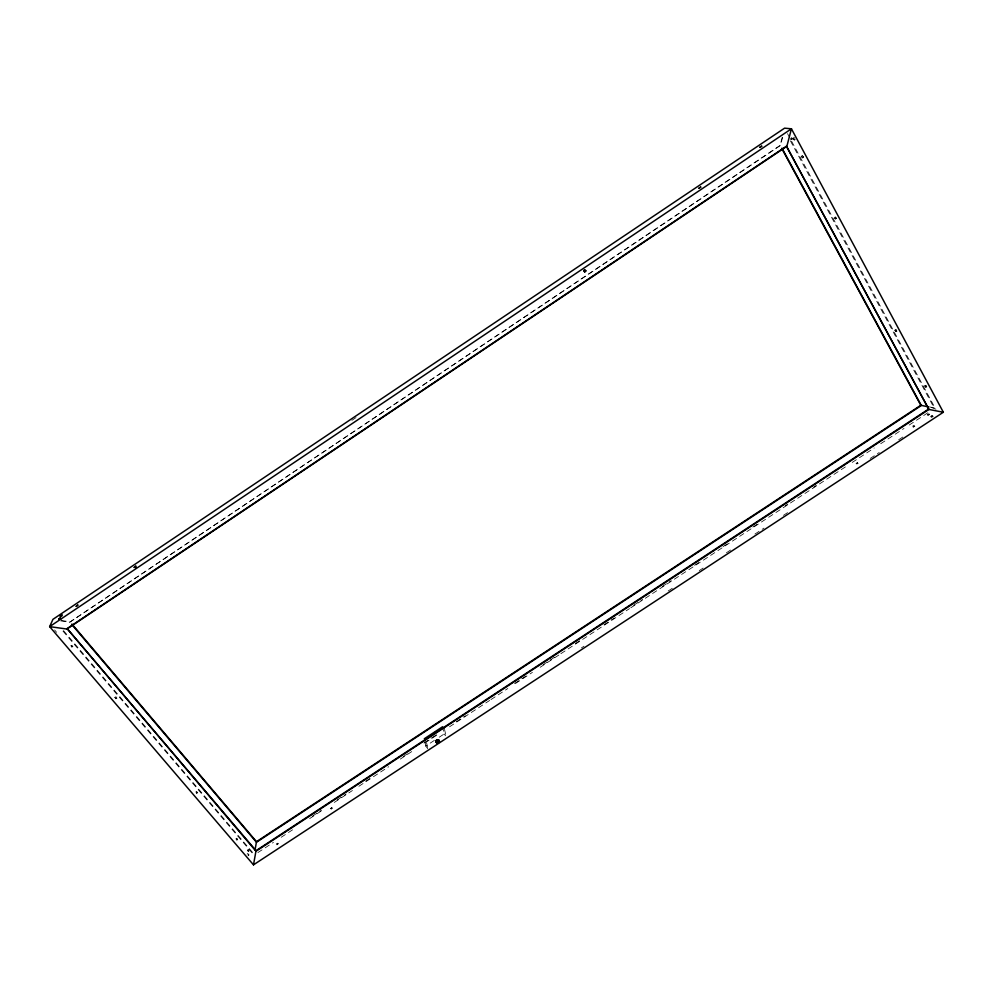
<?xml version="1.0" encoding="UTF-8"?>
<svg xmlns="http://www.w3.org/2000/svg" width="993" height="993" viewBox="0 0 993 993"><rect width="100%" height="100%" fill="white"/><g stroke="black" fill="none" stroke-linecap="round" stroke-linejoin="round"><path stroke-width="0.74" stroke-dasharray="4.96 3.72" d="M835.498 219.217C832.606 215.742 837.273 221.501 835.858 217.219M72.936 646.53C69.212 642.819 73.445 650.254 71.732 644.966M332.543 808.252C328.36 810.772 333.971 804.889 331.041 809.357M331.91 807.47L330.408 808.587M276.302 843.976C280.572 841.344 274.912 847.302 277.804 842.858M926.519 385.967C927.487 389.132 922.472 385.507 925.935 385.272M925.637 385.284L926.792 386.749M925.836 387.369L924.756 385.793M248.039 855.767L249.02 854.849L247.952 854.03M249.243 850.964C246.152 847.19 249.355 854.576 248.238 849.387M60.585 620.873L69.795 622.164L780.101 145.4L782.335 136.773M69.795 622.164L780.498 145.45L782.707 136.984M235.825 838.837C239.015 842.56 235.664 835.423 236.818 840.401M912.567 426.146C917.47 424.445 910.556 429.15 914.342 425.352M197.756 792.873C194.616 789.137 197.818 796.523 196.751 791.284M196.837 793.481L195.832 791.893M858.213 463.52C853.31 464.96 860.397 460.578 856.475 464.29M790.701 139.243L791.322 139.715L790.664 138.213M791.322 139.715L792.377 138.946L791.843 137.729M794.177 137.58C791.458 137.977 794.959 141.85 795.306 138.97M794.288 140.05L793.233 138.25M803.337 156.472C803.411 160.531 799.439 154.498 803.052 156.025M802.394 155.628L803.536 157.291M802.518 157.974L801.413 156.236M115.945 698.774L114.766 697.26L115.858 698.799L116.938 698.067L116.603 697.136L114.816 697.173M115.759 696.54L116.889 698.141M931.223 417.072L932.936 416.315L932.539 417.072M71.918 647.237L70.776 645.611M248.287 851.609L247.344 849.971M236.793 838.191L237.724 839.805M896.183 329.726C892.297 329.813 898.094 333.549 896.493 330.073M895.835 329.515L896.878 331.153M895.909 331.786L894.954 330.173M351.894 420.349L357.046 416.886M834.455 217.579L835.374 216.908L836.454 218.609M247.083 854.117L247.989 853.521M312.51 816.109L321.571 810.151M337.111 799.948L346.172 794.003M365.598 781.255L370.786 777.854M403.158 756.592L408.346 753.19M423.887 742.987L436.833 734.485M456.259 721.737L465.332 715.779M514.535 683.482L527.494 674.979M543.034 664.776L555.981 656.274M575.406 643.514L580.595 640.113M603.905 624.808L614.27 618.006M633.695 605.258L642.756 599.3M662.182 586.553L671.256 580.607M694.566 565.302L701.033 561.045M723.053 546.597L729.532 542.339M752.843 527.035L758.019 523.634M785.215 505.785L787.809 504.084M813.714 487.079L816.308 485.378M257.895 852.59L273.423 842.387M281.193 837.285L294.151 828.783M309.679 818.58L321.335 810.933M334.281 802.431L352.416 790.54M358.883 786.282L388.673 766.733M400.328 759.086L413.274 750.584M424.93 742.938L439.167 733.579M449.531 726.789L489.661 700.437M490.964 699.581L507.795 688.534M515.566 683.432L532.397 672.385M540.167 667.284L559.593 654.536M560.884 653.679L629.512 608.635M630.803 607.79L845.751 466.685M852.217 462.44L874.237 447.992M880.704 443.734L904.015 428.442M909.191 425.041L928.616 412.294M427.784 748.722L425.749 746.066L434.351 740.418M439.266 737.191L444.181 733.964L442.866 728.217M581.401 647.92L583.996 646.22M668.165 590.996L673.353 587.595M699.246 570.603L703.131 568.058M726.442 552.753L731.618 549.365M754.928 534.06L764.002 528.115M783.427 515.367L788.603 511.978M870.191 458.443L879.252 452.498M898.677 439.75L903.853 436.349M792.34 139.032L791.309 137.866M248.846 855.172L248.287 854.663M61.454 620.538L69.969 621.73M929.386 406.931L935.096 408.036L790.453 139.082M931.31 407.453L937.789 409.861M930.801 416.489C934.487 416.042 929.895 414.354 931.211 417.321M914.838 426.245L913.15 427.226M856.04 463.483L857.704 462.515M278.45 843.628L276.96 844.844M929.026 413.659C924.52 416.216 932.799 414.007 927.226 414.577M929.51 414.553L927.71 415.471M54.603 629.959L56.613 632.318M63.49 630.605L253.215 853.186M62.993 631.126L253.004 853.955M444.181 733.964L445.534 735.739M790.403 140.832L934.152 408.011M932.526 415.484L933.01 416.39M787.511 133.621L789.72 137.717M794.388 138.437L794.139 137.804M444.541 729.433L446.205 736.632M426.618 742.851L427.486 747.257M424.88 741.672L425.749 746.066M436.771 734.832A1.365 1.229 -15.8 0 1 435.741 735.068"/><path stroke-width="1.49" d="M943.35 412.244L928.927 409.451L786.456 146.219L67.114 628.594L256.033 850.678L253.488 864.841L49.65 626.633L52.939 619.334L784.582 128.159L791.433 128.805L943.35 412.244L253.488 864.841M71.98 624.088L256.492 841.692L255.064 849.822M438.496 741.386C436.299 738.358 437.143 744.564 438.434 740.803M67.114 628.594L256.008 851.249L928.927 409.451L786.456 146.219M136.227 567.537L135.619 567.512M61.442 616.219L62.1 615.759M60.312 619.16L61.07 618.713M256.492 841.692L920.834 405.268L928.455 406.907M424.309 738.755L442.543 726.777L443.871 728.552M256.033 850.678L928.443 409.19M584.79 271.722C587.794 270.034 582.444 269.277 584.542 271.772M584.529 271.697C588.812 270.853 581.426 268.582 584.778 271.859M71.794 624.51L256.467 842.25L921.318 405.516L781.975 148.168M782.31 149.471L920.834 405.268M435.157 732.362A1.365 1.229 -15.8 0 1 436.51 732.213M135.818 566.171L134.216 567.437L135.818 566.171M761.718 146.182L759.868 147.274L761.718 146.182M77.826 605.097L76.213 606.375L77.826 605.097M61.814 614.741L60.126 616.02L61.814 614.741M60.461 617.845L58.761 619.123L60.461 617.845M700.735 187.106L698.973 188.223L700.735 187.106M791.433 128.805L786.866 146.281L66.928 629.041L49.65 626.633L791.433 128.805M436.846 742.727A1.763 1.576 -15.8 0 0 439.365 741.076A1.763 1.576 -15.8 0 0 436.659 739.996A1.763 1.576 -15.8 0 0 436.846 742.727M436.883 742.901A1.763 1.576 -15.8 0 0 439.402 741.25A1.763 1.576 -15.8 0 0 436.697 740.17A1.763 1.576 -15.8 0 0 436.883 742.901"/></g></svg>
